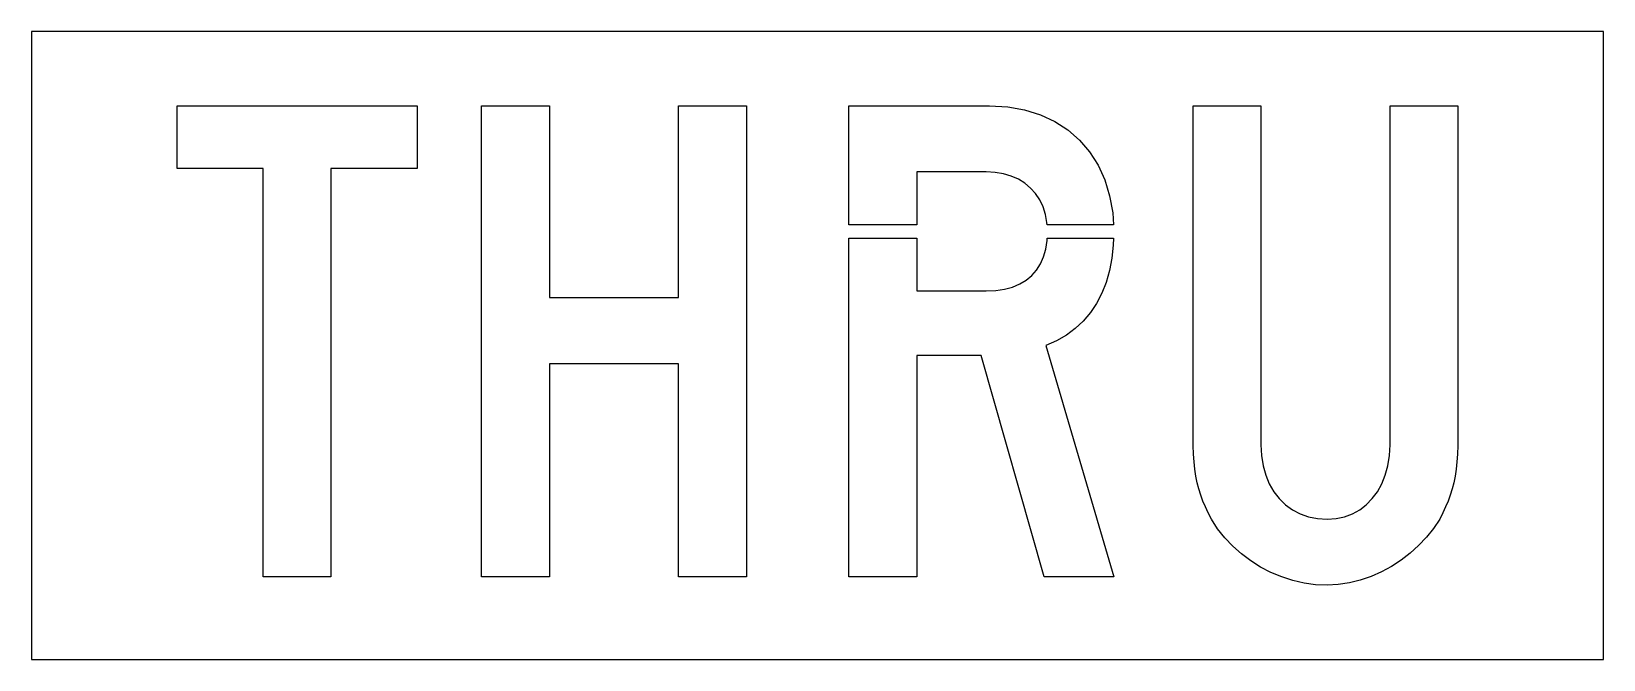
# Model space of a CAD drawing. Extents: x 0 to 60, y 0 to 24.
import ezdxf

# ---------------------------------------------------------------- set-up
doc = ezdxf.new("R2010")
doc.units = 0
doc.layers.add('CUT', color=7, linetype='Continuous')
doc.layers.add('OUTSIDE', color=1, linetype='Continuous')

msp = doc.modelspace()

# ---------------------------------------------------------------- linework, layer by layer
at = {"layer": 'CUT'}
for points in [[(8.8419, 3.1575), (8.8419, 18.7581), (5.5587, 18.7581), (5.5587, 21.1575), (14.7171, 21.1575), (14.7171, 18.7581), (11.4321, 18.7581), (11.4321, 3.1575)], [(19.7679, 3.1575), (17.1795, 3.1575), (17.1795, 21.1575), (19.7679, 21.1575), (19.7679, 13.8315), (24.6945, 13.8315), (24.6945, 21.1575), (27.2847, 21.1575), (27.2847, 3.1575), (24.6945, 3.1575), (24.6945, 11.3043), (19.7679, 11.3043)], [(38.4807, 17.5647), (38.3205, 17.8041), (38.1315, 18.0147), (37.9119, 18.1983), (37.6653, 18.3513), (37.3935, 18.4719), (37.0965, 18.5601), (36.7797, 18.6123), (36.4413, 18.6303), (33.7881, 18.6303), (33.7881, 16.6079), (31.1997, 16.6079), (31.1997, 21.1575), (36.5673, 21.1575), (37.2585, 21.1179), (37.9047, 21.0045), (38.5059, 20.8155), (39.0585, 20.5581), (39.5589, 20.2341), (40.0017, 19.8471), (40.3869, 19.3989), (40.7073, 18.8931), (40.9647, 18.3333), (41.1501, 17.7213), (41.2653, 17.0625), (41.2908, 16.6079), (38.7629, 16.6079), (38.7579, 16.6935), (38.7021, 17.0085), (38.6085, 17.2983)], [(54.4035, 7.5531), (54.3729, 7.2723), (54.3333, 7.0077), (54.2829, 6.7575), (54.2217, 6.5181), (54.1515, 6.2841), (54.0687, 6.0573), (53.9733, 5.8305), (53.8653, 5.6019), (53.7465, 5.3679), (53.5089, 5.0133), (53.2389, 4.6767), (52.9419, 4.3599), (52.6179, 4.0683), (52.2723, 3.8001), (51.9069, 3.5607), (51.5235, 3.3501), (51.1257, 3.1737), (50.7171, 3.0315), (50.2995, 2.9271), (49.8765, 2.8641), (49.4517, 2.8425), (49.0089, 2.8623), (48.5715, 2.9235), (48.1395, 3.0225), (47.7165, 3.1593), (47.3043, 3.3321), (46.9101, 3.5373), (46.5321, 3.7731), (46.1757, 4.0395), (45.8463, 4.3347), (45.5421, 4.6551), (45.2685, 5.0007), (45.0309, 5.3679), (44.9103, 5.6019), (44.8041, 5.8305), (44.7087, 6.0573), (44.6259, 6.2841), (44.5539, 6.5181), (44.4927, 6.7575), (44.4441, 7.0077), (44.4027, 7.2723), (44.3739, 7.5531), (44.3523, 7.8537), (44.3397, 8.1759), (44.3361, 8.5251), (44.3361, 21.1575), (46.9245, 21.1575), (46.9245, 8.2101), (46.9461, 7.7961), (47.0073, 7.4073), (47.1063, 7.0473), (47.2431, 6.7161), (47.4141, 6.4155), (47.6193, 6.1491), (47.8569, 5.9187), (48.1233, 5.7261), (48.4167, 5.5731), (48.7371, 5.4597), (49.0827, 5.3913), (49.4517, 5.3679), (49.7901, 5.3913), (50.1123, 5.4597), (50.4129, 5.5731), (50.6919, 5.7261), (50.9457, 5.9187), (51.1725, 6.1491), (51.3705, 6.4155), (51.5379, 6.7161), (51.6711, 7.0473), (51.7701, 7.4073), (51.8313, 7.7961), (51.8511, 8.2101), (51.8511, 21.1575), (54.4413, 21.1575), (54.4413, 8.5251), (54.4377, 8.1759), (54.4251, 7.8537)], [(31.1997, 16.1059), (33.7881, 16.1059), (33.7881, 14.0835), (36.4413, 14.0835), (36.8049, 14.1015), (37.1415, 14.1519), (37.4457, 14.2347), (37.7211, 14.3499), (37.9659, 14.4975), (38.1783, 14.6757), (38.3601, 14.8845), (38.5095, 15.1221), (38.6265, 15.3903), (38.7111, 15.6855), (38.7615, 16.0077), (38.7661, 16.1059), (41.2963, 16.1059), (41.2869, 15.8331), (41.2311, 15.3327), (41.1393, 14.8593), (41.0115, 14.4129), (40.8477, 13.9971), (40.6497, 13.6101), (40.4139, 13.2555), (40.1439, 12.9333), (39.8397, 12.6453), (39.4995, 12.3933), (39.1233, 12.1773), (38.7147, 11.9991), (41.3049, 3.1575), (38.6517, 3.1575), (36.2523, 11.6211), (33.7881, 11.6211), (33.7881, 3.1575), (31.1997, 3.1575)]]:
    msp.add_lwpolyline(points, close=True, dxfattribs=at)
at = {"layer": 'OUTSIDE'}
msp.add_lwpolyline([(0, 0), (60, 0), (60, 24), (0, 24)], close=True, dxfattribs=at)

doc.saveas('drawing.dxf')
